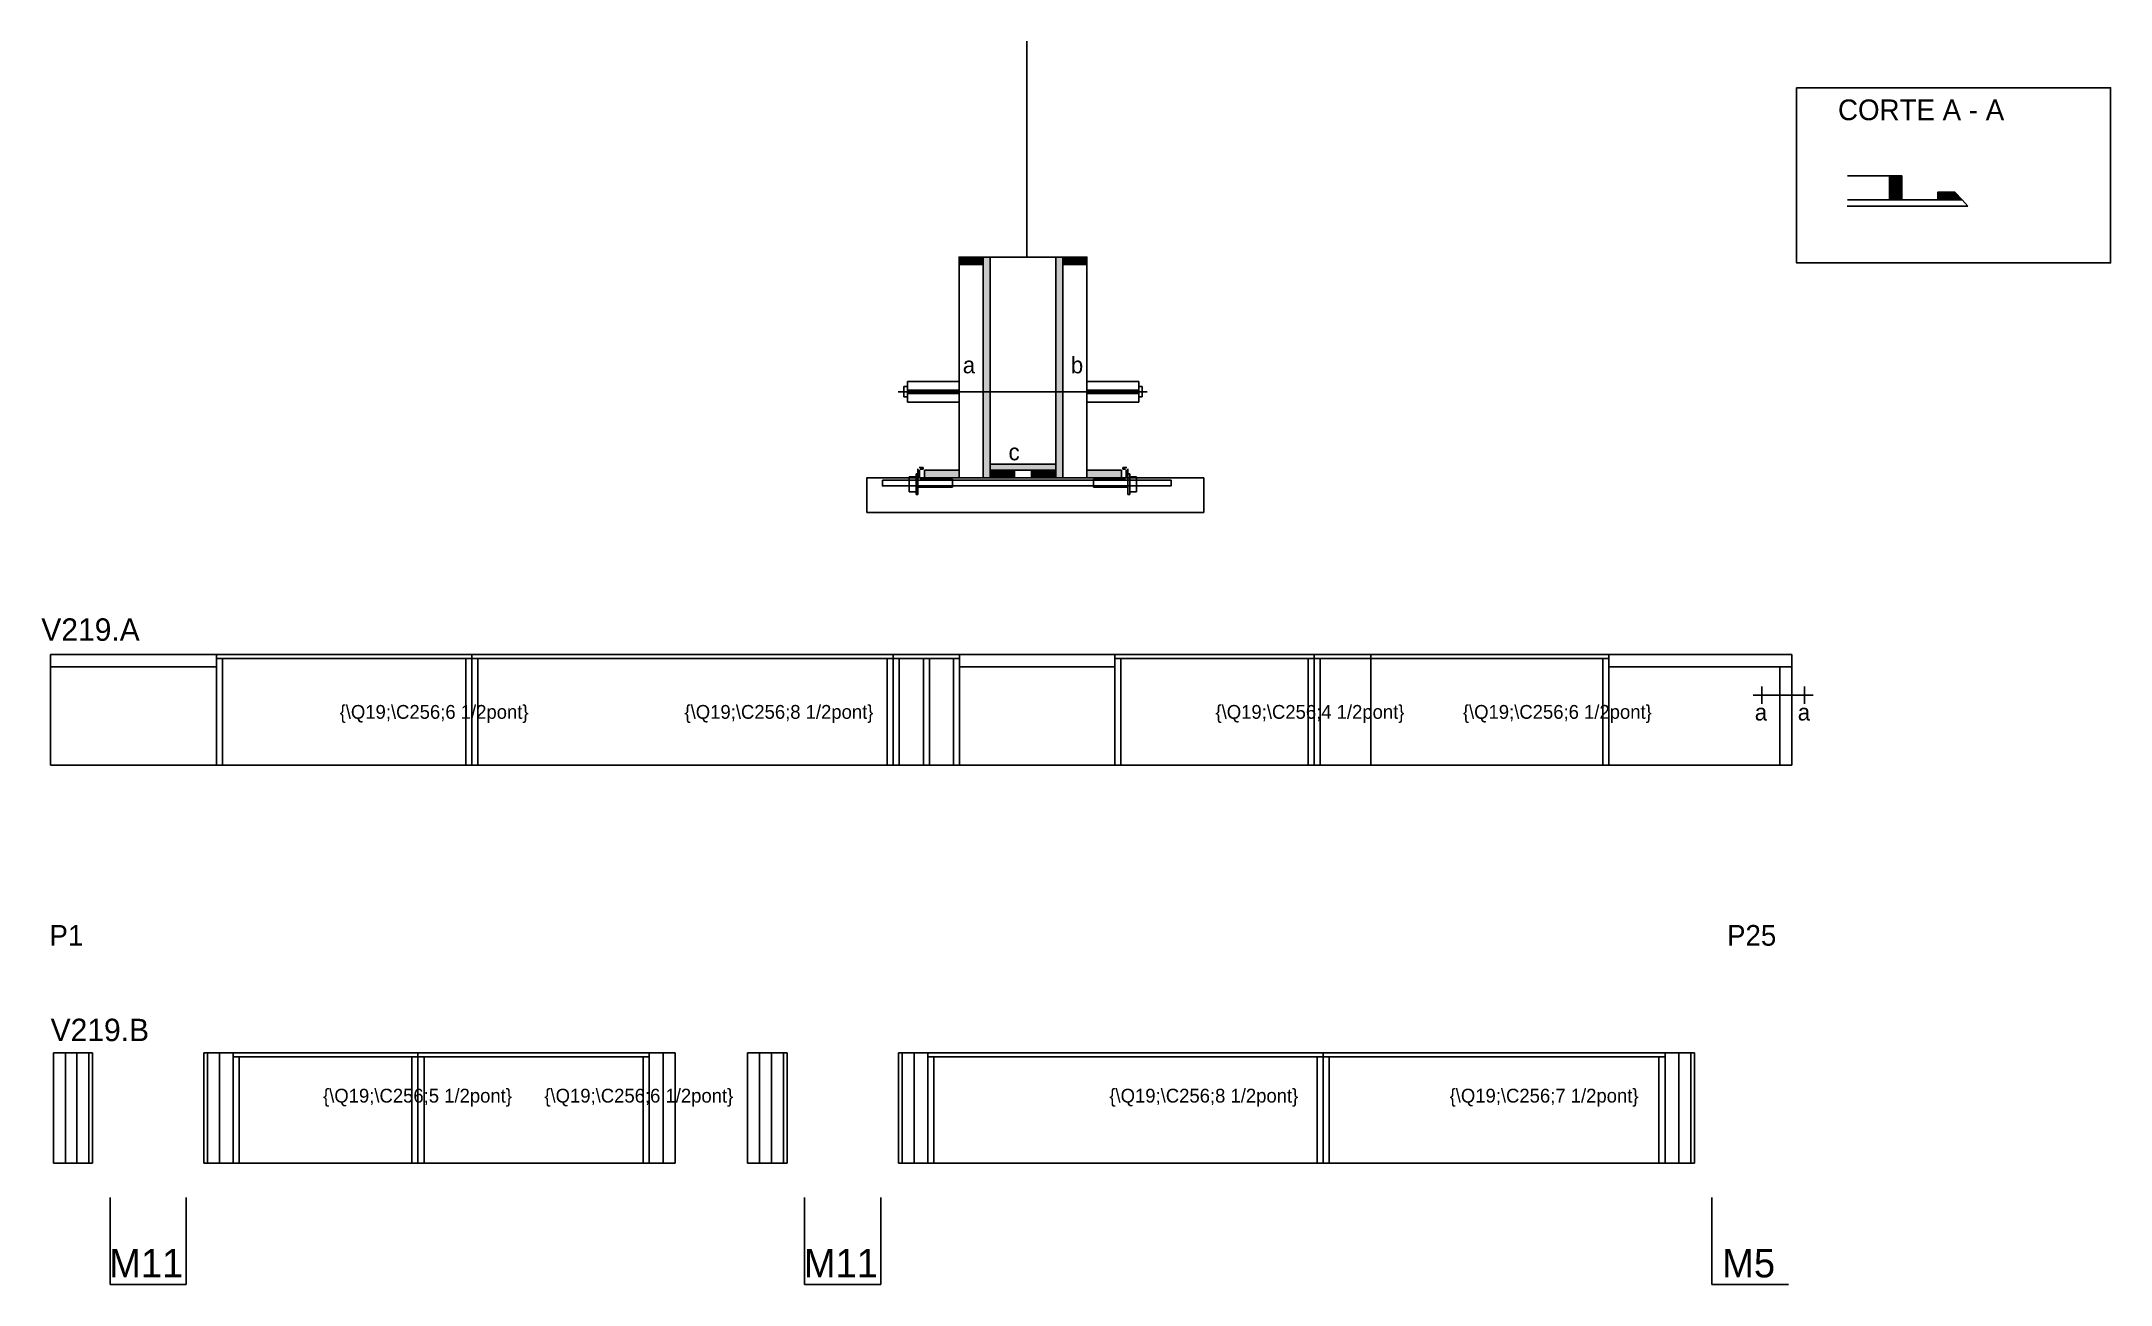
# Model space of a CAD drawing. Header units: metres. Extents: x 4496 to 5695, y 6255 to 6975.
import ezdxf

# ---------------------------------------------------------------- set-up
doc = ezdxf.new("R2010")
doc.units = ezdxf.units.M
for name, color, linetype in [('5', 7, 'Continuous'), ('barrote', 7, 'Continuous'), ('CONCRETO', 7, 'Continuous'), ('Cotas', 7, 'Continuous'), ('detalhes', 7, 'Continuous'), ('Hachura', 7, 'Continuous'), ('Madeira', 7, 'Continuous'), ('NOMENCLATURA', 7, 'Continuous'), ('Painéis', 7, 'Continuous'), ('presilha', 7, 'Continuous'), ('SARR_2.2x7', 7, 'Continuous'), ('SARR_3.5x7', 7, 'Continuous'), ('SCO-___-LAJ', 7, 'Continuous'), ('TENSOR', 7, 'Continuous'), ('texto', 7, 'Continuous'), ('TEXTO PILAR', 7, 'Continuous'), ('Texto Seção', 7, 'Continuous')]:
    doc.layers.add(name, color=color, linetype=linetype)

msp = doc.modelspace()

# ---------------------------------------------------------------- hatches: boundary and pattern name
at = {"layer": 'Hachura'}
h = msp.add_hatch(color=7, dxfattribs=at)
h.dxf.hatch_style = 1
h.paths.add_polyline_path([(5573.5, 6883.2), (5566.5, 6883.2), (5566.5, 6897.2), (5573.5, 6897.2), (5573.5, 6883.2)])
h = msp.add_hatch(color=7, dxfattribs=at)
h.dxf.hatch_style = 1
h.paths.add_polyline_path([(5608.5, 6883.2), (5604.3, 6887.6), (5604.3, 6887.6), (5594.4, 6887.6), (5594.4, 6887.6), (5594.4, 6883.2), (5594.4, 6883.2), (5608.5, 6883.2)])
h = msp.add_hatch(color=7, dxfattribs=at)
h.dxf.hatch_style = 1
h.paths.add_polyline_path([(5041.5, 6845.7), (5041.5, 6850.1), (5041.5, 6850.1), (5027.5, 6850.1), (5027.5, 6850.1), (5027.5, 6845.7), (5027.5, 6845.7), (5041.5, 6845.7)])
h = msp.add_hatch(color=7, dxfattribs=at)
h.dxf.hatch_style = 1
h.paths.add_polyline_path([(5041.5, 6850.1), (5045.5, 6850.1), (5045.5, 6850.1), (5045.5, 6722.1), (5045.5, 6722.1), (5041.5, 6722.1), (5041.5, 6722.1), (5041.5, 6850.1)])
h = msp.add_hatch(color=7, dxfattribs=at)
h.dxf.hatch_style = 1
h.paths.add_polyline_path([(5087.5, 6850.1), (5083.5, 6850.1), (5083.5, 6850.1), (5083.5, 6722.1), (5083.5, 6722.1), (5087.5, 6722.1), (5087.5, 6722.1), (5087.5, 6850.1)])
h = msp.add_hatch(color=7, dxfattribs=at)
h.dxf.hatch_style = 1
h.paths.add_polyline_path([(5087.5, 6845.7), (5087.5, 6850.1), (5087.5, 6850.1), (5101.5, 6850.1), (5101.5, 6850.1), (5101.5, 6845.7), (5101.5, 6845.7), (5087.5, 6845.7)])
h = msp.add_hatch(color=7, dxfattribs=at)
h.dxf.hatch_style = 1
h.paths.add_polyline_path([(5007.5, 6722.1), (5007.5, 6726.5), (5007.5, 6726.5), (5027.5, 6726.5), (5027.5, 6726.5), (5027.5, 6722.1), (5027.5, 6722.1), (5007.5, 6722.1)])
h = msp.add_hatch(color=7, dxfattribs=at)
h.dxf.hatch_style = 1
h.paths.add_polyline_path([(5083.5, 6726.5), (5083.5, 6730.1), (5083.5, 6730.1), (5045.5, 6730.1), (5045.5, 6730.1), (5045.5, 6726.5), (5045.5, 6726.5), (5083.5, 6726.5)])
h = msp.add_hatch(color=7, dxfattribs=at)
h.dxf.hatch_style = 1
h.paths.add_polyline_path([(5045.5, 6722.1), (5045.5, 6726.5), (5045.5, 6726.5), (5059.5, 6726.5), (5059.5, 6726.5), (5059.5, 6722.1), (5059.5, 6722.1), (5045.5, 6722.1)])
h = msp.add_hatch(color=7, dxfattribs=at)
h.dxf.hatch_style = 1
h.paths.add_polyline_path([(5083.5, 6722.1), (5083.5, 6726.5), (5083.5, 6726.5), (5069.5, 6726.5), (5069.5, 6726.5), (5069.5, 6722.1), (5069.5, 6722.1), (5083.5, 6722.1)])
h = msp.add_hatch(color=7, dxfattribs=at)
h.dxf.hatch_style = 1
h.paths.add_polyline_path([(5121.5, 6722.1), (5121.5, 6726.5), (5121.5, 6726.5), (5101.5, 6726.5), (5101.5, 6726.5), (5101.5, 6722.1), (5101.5, 6722.1), (5121.5, 6722.1)])

# ---------------------------------------------------------------- linework, layer by layer
at = {"color": 7, "lineweight": 25}
for p, q in [((4995.5, 6775), (4995.5, 6769)), ((4995.5, 6775), (4997.5, 6775)), ((4997.5, 6778), (4997.5, 6766)), ((4997.5, 6778), (5027.5, 6778)), ((5027.5, 6773), (4997.5, 6773)), ((5131.5, 6778), (5101.5, 6778)), ((5101.5, 6773), (5131.5, 6773)), ((5131.5, 6778), (5131.5, 6766)), ((5131.5, 6775), (5133.5, 6775)), ((5133.5, 6775), (5133.5, 6769)), ((4997.5, 6769), (4995.5, 6769)), ((5027.5, 6771), (4997.5, 6771)), ((4997.5, 6766), (5027.5, 6766)), ((5101.5, 6771), (5131.5, 6771)), ((5131.5, 6766), (5101.5, 6766)), ((5131.5, 6769), (5133.5, 6769))]:
    msp.add_line(p, q, dxfattribs=at)
at = {"layer": 'barrote', "color": 7, "lineweight": 25}
msp.add_lwpolyline([(4974, 6702.1), (5169.2, 6702.1), (5169.2, 6722.1), (4974, 6722.1)], close=True, dxfattribs=at)
at = {"layer": 'CONCRETO', "color": 7, "lineweight": 25}
msp.add_lwpolyline([(5045.5, 6850.1), (5045.5, 6850.1), (5083.5, 6850.1), (5083.5, 6822.1), (5083.5, 6822.1), (5083.5, 6730.1), (5045.5, 6730.1), (5045.5, 6850.1)], close=True, dxfattribs=at)
at = {"layer": 'Cotas', "color": 7, "lineweight": 25}
msp.add_lwpolyline([(5512.6, 6948.2), (5694.5, 6948.2), (5694.5, 6846.7), (5512.6, 6846.7)], close=True, dxfattribs=at)
at = {"layer": 'Defpoints', "color": 7, "lineweight": 25}
msp.add_line((5066.7, 6850.1), (5066.7, 6975.1), dxfattribs=at)
at = {"layer": 'Madeira', "color": 7, "lineweight": 25}
msp.add_lwpolyline([(5573.5, 6883.2), (5573.5, 6897.2), (5542.1, 6897.2)], dxfattribs=at)
for points in [[(5573.5, 6897.2), (5573.5, 6883.2), (5566.5, 6883.2), (5566.5, 6897.2)], [(5594.4, 6883.2), (5608.5, 6883.2), (5604.3, 6887.6), (5594.4, 6887.6)], [(5041.5, 6845.7), (5041.5, 6850.1), (5027.5, 6850.1), (5027.5, 6845.7)], [(5041.5, 6850.1), (5027.5, 6850.1), (5027.5, 6722.1), (5041.5, 6722.1)], [(5087.5, 6845.7), (5087.5, 6850.1), (5101.5, 6850.1), (5101.5, 6845.7)], [(5087.5, 6850.1), (5101.5, 6850.1), (5101.5, 6722.1), (5087.5, 6722.1)], [(5007.5, 6722.1), (5007.5, 6726.5), (5027.5, 6726.5), (5027.5, 6722.1)], [(5045.5, 6722.1), (5045.5, 6726.5), (5059.5, 6726.5), (5059.5, 6722.1)], [(5083.5, 6722.1), (5083.5, 6726.5), (5069.5, 6726.5), (5069.5, 6722.1)], [(5121.5, 6722.1), (5121.5, 6726.5), (5101.5, 6726.5), (5101.5, 6722.1)]]:
    msp.add_lwpolyline(points, close=True, dxfattribs=at)
at = {"layer": 'NOMENCLATURA', "color": 7, "lineweight": 25}
for p, q in [((5487.4, 6596.2), (5522.2, 6596.2)), ((5492.4, 6601.2), (5492.4, 6591.2)), ((5517.2, 6601.2), (5517.2, 6591.2)), ((4535.6, 6254.6), (4535.6, 6305)), ((4579.8, 6254.6), (4579.8, 6305)), ((4938, 6254.6), (4938, 6305)), ((4982.2, 6254.6), (4982.2, 6305)), ((5463.6, 6254.6), (5463.6, 6305)), ((4535.6, 6254.6), (4579.8, 6254.6)), ((4579.8, 6254.6), (4535.6, 6254.6)), ((4982.2, 6254.6), (4938, 6254.6)), ((4982.2, 6254.6), (4938, 6254.6)), ((5507.9, 6254.6), (5463.6, 6254.6))]:
    msp.add_line(p, q, dxfattribs=at)
at = {"layer": 'Painéis', "color": 7, "lineweight": 25}
for p, q in [((5608.5, 6883.2), (5542.1, 6883.2)), ((5608.5, 6883.2), (5611.9, 6879.6)), ((5611.9, 6879.6), (5542, 6879.6)), ((5509.9, 6619.7), (4501.2, 6619.7)), ((4501.2, 6555.7), (4501.2, 6619.7)), ((4745.2, 6555.7), (4745.2, 6619.7)), ((4989.2, 6555.7), (4989.2, 6619.7)), ((5233.2, 6555.7), (5233.2, 6619.7)), ((5265.9, 6555.7), (5265.9, 6619.7)), ((5509.9, 6555.7), (5509.9, 6619.7)), ((5509.9, 6555.7), (4501.2, 6555.7)), ((4525.4, 6388.9), (4502.9, 6388.9)), ((4502.9, 6388.9), (4502.9, 6324.9)), ((4523.4, 6324.9), (4523.4, 6388.9)), ((4525.4, 6324.9), (4525.4, 6388.9)), ((4590, 6388.9), (4863, 6388.9)), ((4590, 6324.9), (4590, 6388.9)), ((4592, 6324.9), (4592, 6388.9)), ((4714, 6324.9), (4714, 6388.9)), ((4863, 6324.9), (4863, 6388.9)), ((4927.8, 6388.9), (4904.8, 6388.9)), ((4904.8, 6388.9), (4904.8, 6324.9)), ((4925.8, 6324.9), (4925.8, 6388.9)), ((4927.8, 6324.9), (4927.8, 6388.9)), ((4992.4, 6388.9), (5453.4, 6388.9)), ((4992.4, 6324.9), (4992.4, 6388.9)), ((4994.4, 6324.9), (4994.4, 6388.9)), ((5238.4, 6324.9), (5238.4, 6388.9)), ((5451.4, 6324.9), (5451.4, 6388.9)), ((5453.4, 6324.9), (5453.4, 6388.9)), ((4502.9, 6324.9), (4525.4, 6324.9)), ((4590, 6324.9), (4863, 6324.9)), ((4904.8, 6324.9), (4927.8, 6324.9)), ((4992.4, 6324.9), (5453.4, 6324.9))]:
    msp.add_line(p, q, dxfattribs=at)
for points in [[(5041.5, 6850.1), (5045.5, 6850.1), (5045.5, 6722.1), (5041.5, 6722.1)], [(5087.5, 6850.1), (5083.5, 6850.1), (5083.5, 6722.1), (5087.5, 6722.1)], [(5083.5, 6726.5), (5083.5, 6730.1), (5045.5, 6730.1), (5045.5, 6726.5)]]:
    msp.add_lwpolyline(points, close=True, dxfattribs=at)
at = {"layer": 'presilha', "color": 7, "lineweight": 25}
for p, q in [((5003.6, 6721.2), (5003.6, 6727.3)), ((5006.6, 6728.1), (5004.4, 6728.1)), ((5004.6, 6721.8), (5004.6, 6726.7)), ((5006.6, 6727.1), (5005, 6727.1)), ((5006.6, 6728.1), (5006.6, 6727.1)), ((5122.3, 6728.1), (5122.3, 6727.1)), ((5122.3, 6728.1), (5124.6, 6728.1)), ((5122.3, 6727.1), (5123.9, 6727.1)), ((5124.3, 6721.8), (5124.3, 6726.7)), ((5125.3, 6721.2), (5125.3, 6727.3)), ((4998.6, 6722.8), (5002.6, 6722.8)), ((4998.6, 6722.8), (4998.6, 6714.1)), ((5002.6, 6714.1), (4998.6, 6714.1)), ((5002.6, 6724.4), (5003.6, 6724.4)), ((5002.6, 6712.4), (5002.6, 6724.4)), ((5002.6, 6722.8), (5002.6, 6714.1)), ((5003.6, 6724.4), (5003.6, 6712.4)), ((5023.6, 6716.8), (5003.6, 6716.8)), ((5023.6, 6721.4), (5005, 6721.4)), ((5023.6, 6721.4), (5023.6, 6716.8)), ((5105.3, 6721.4), (5105.3, 6716.8)), ((5105.3, 6721.4), (5123.9, 6721.4)), ((5105.3, 6716.8), (5125.3, 6716.8)), ((5126.3, 6724.4), (5125.3, 6724.4)), ((5125.3, 6724.4), (5125.3, 6712.4)), ((5126.3, 6712.4), (5126.3, 6724.4)), ((5130.3, 6722.8), (5126.3, 6722.8)), ((5126.3, 6722.8), (5126.3, 6714.1)), ((5126.3, 6714.1), (5130.3, 6714.1)), ((5130.3, 6722.8), (5130.3, 6714.1)), ((5003.6, 6712.4), (5002.6, 6712.4)), ((5125.3, 6712.4), (5126.3, 6712.4))]:
    msp.add_line(p, q, dxfattribs=at)
at = {"layer": 'SARR_2.2x7', "color": 7, "lineweight": 25}
for p, q in [((4745.2, 6617.5), (4597.2, 6617.5)), ((4989.2, 6617.5), (4745.2, 6617.5)), ((5027.7, 6617.5), (4989.2, 6617.5)), ((5233.2, 6617.5), (5117.7, 6617.5)), ((5403.9, 6617.5), (5233.2, 6617.5)), ((4597.2, 6612.7), (4501.2, 6612.7)), ((5117.7, 6612.7), (5027.7, 6612.7)), ((5509.9, 6612.7), (5403.9, 6612.7)), ((5502.9, 6555.7), (5502.9, 6612.7)), ((4509.9, 6324.9), (4509.9, 6388.9)), ((4516.4, 6324.9), (4516.4, 6388.9)), ((4599, 6324.9), (4599, 6388.9)), ((4607, 6386.7), (4714, 6386.7)), ((4714, 6386.7), (4848, 6386.7)), ((4856, 6324.9), (4856, 6388.9)), ((4911.8, 6324.9), (4911.8, 6388.9)), ((4918.8, 6324.9), (4918.8, 6388.9)), ((5001.4, 6324.9), (5001.4, 6388.9)), ((5009.4, 6386.7), (5238.4, 6386.7)), ((5238.4, 6386.7), (5436.4, 6386.7)), ((5444.4, 6324.9), (5444.4, 6388.9))]:
    msp.add_line(p, q, dxfattribs=at)
at = {"layer": 'SARR_3.5x7', "color": 7, "lineweight": 25}
for p, q in [((4597.2, 6619.7), (4597.2, 6555.7)), ((4600.7, 6617.5), (4600.7, 6555.7)), ((4741.7, 6617.5), (4741.7, 6555.7)), ((4745.2, 6617.5), (4745.2, 6555.7)), ((4745.2, 6617.5), (4745.2, 6555.7)), ((4748.7, 6617.5), (4748.7, 6555.7)), ((4985.7, 6617.5), (4985.7, 6555.7)), ((4989.2, 6617.5), (4989.2, 6555.7)), ((4989.2, 6617.5), (4989.2, 6555.7)), ((4992.7, 6617.5), (4992.7, 6555.7)), ((5006.8, 6617.5), (5006.8, 6555.7)), ((5010.3, 6617.5), (5010.3, 6555.7)), ((5024.2, 6617.5), (5024.2, 6555.7)), ((5027.7, 6619.7), (5027.7, 6555.7)), ((5117.7, 6619.7), (5117.7, 6555.7)), ((5121.2, 6617.5), (5121.2, 6555.7)), ((5229.7, 6617.5), (5229.7, 6555.7)), ((5233.2, 6617.5), (5233.2, 6555.7)), ((5233.2, 6617.5), (5233.2, 6555.7)), ((5236.7, 6617.5), (5236.7, 6555.7)), ((5400.4, 6617.5), (5400.4, 6555.7)), ((5403.9, 6619.7), (5403.9, 6555.7)), ((4989.2, 6555.7), (4985.7, 6555.7)), ((4992.7, 6555.7), (4989.2, 6555.7)), ((5494.9, 6555.7), (5491.4, 6555.7)), ((4607, 6388.9), (4607, 6324.9)), ((4610.5, 6386.7), (4610.5, 6324.9)), ((4710.5, 6386.7), (4710.5, 6324.9)), ((4714, 6386.7), (4714, 6324.9)), ((4717.5, 6386.7), (4717.5, 6324.9)), ((4844.5, 6386.7), (4844.5, 6324.9)), ((4848, 6388.9), (4848, 6324.9)), ((5009.4, 6388.9), (5009.4, 6324.9)), ((5012.9, 6386.7), (5012.9, 6324.9)), ((5234.9, 6386.7), (5234.9, 6324.9)), ((5238.4, 6386.7), (5238.4, 6324.9)), ((5241.9, 6386.7), (5241.9, 6324.9)), ((5432.9, 6386.7), (5432.9, 6324.9)), ((5436.4, 6388.9), (5436.4, 6324.9)), ((4607, 6324.9), (4610.5, 6324.9)), ((4710.5, 6324.9), (4714, 6324.9)), ((4714, 6324.9), (4717.5, 6324.9)), ((5234.9, 6324.9), (5238.4, 6324.9)), ((5238.4, 6324.9), (5241.9, 6324.9))]:
    msp.add_line(p, q, dxfattribs=at)
at = {"layer": 'SCO-___-LAJ', "color": 7, "lineweight": 25}
msp.add_lwpolyline([(4983, 6720.7), (5150.3, 6720.7), (5150.3, 6717.5), (4983, 6717.5)], close=True, dxfattribs=at)
at = {"layer": 'TENSOR', "color": 7, "lineweight": 25}
msp.add_line((5136.5, 6772), (4992.2, 6772), dxfattribs=at)

# ---------------------------------------------------------------- texts
at = {"layer": '5', "color": 7, "lineweight": 25}
for s, p in [('P1', (4500.5, 6451)), ('P25', (5472.3, 6451))]:
    msp.add_text(s, height=12, dxfattribs=at).set_placement(p)
at = {"layer": 'detalhes', "color": 7, "lineweight": 25}
for s, p in [('a', (5029.6, 6782.7)), ('b', (5092.2, 6782.7)), ('c', (5056.1, 6732.3)), ('a', (5488.4, 6581.5)), ('a', (5513.3, 6581.5))]:
    msp.add_text(s, height=9.6, dxfattribs=at).set_placement(p)
at = {"layer": 'NOMENCLATURA', "color": 7, "lineweight": 25}
for s, p in [('M11', (4535.1, 6258.8)), ('M11', (4937.5, 6258.8)), ('M5', (5469.5, 6258.8))]:
    msp.add_text(s, height=16.5, dxfattribs=at).set_placement(p)
at = {"layer": 'texto', "color": 7, "lineweight": 25}
for s, p in [('{\\Q19;\\C256;6 1/2pont}', (4668.6, 6582.5)), ('{\\Q19;\\C256;8 1/2pont}', (4868.4, 6582.5)), ('{\\Q19;\\C256;4 1/2pont}', (5176, 6582.5)), ('{\\Q19;\\C256;6 1/2pont}', (5319.3, 6582.5)), ('{\\Q19;\\C256;5 1/2pont}', (4659, 6360.1)), ('{\\Q19;\\C256;6 1/2pont}', (4787.2, 6360.1)), ('{\\Q19;\\C256;8 1/2pont}', (5114.5, 6360.1)), ('{\\Q19;\\C256;7 1/2pont}', (5311.6, 6360.1))]:
    msp.add_text(s, height=8, dxfattribs=at).set_placement(p)
at = {"layer": 'TEXTO PILAR', "color": 7, "lineweight": 25}
msp.add_text('CORTE A - A', height=12, dxfattribs=at).set_placement((5536.6, 6929.4))
at = {"layer": 'Texto Seção', "color": 7, "lineweight": 25}
for s, p in [('V219.A', (4495.8, 6627.7)), ('V219.B', (4501.2, 6395.7))]:
    msp.add_text(s, height=13, dxfattribs=at).set_placement(p)

doc.saveas('drawing.dxf')
